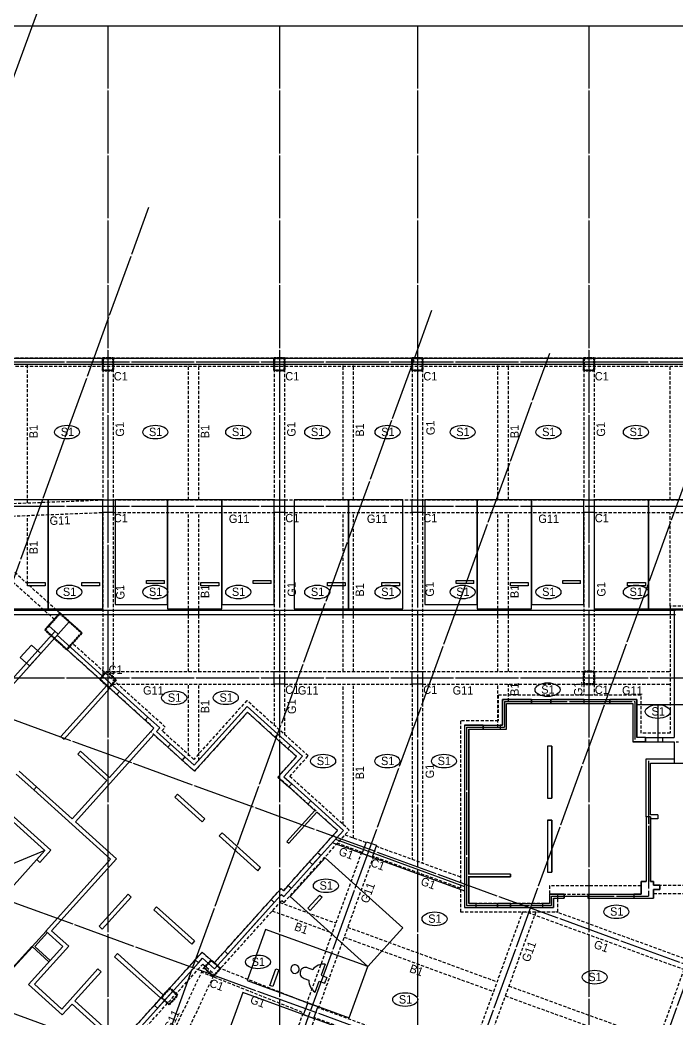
# Model space of a CAD drawing. Extents: x -1102843 to -854660, y -1929973 to -1754472.
# Drawn here: x -959504 to -928088, y -1844289 to -1796509 of the extents above; entities that cross this region are included whole.
import ezdxf
from ezdxf.enums import TextEntityAlignment as Align

# ---------------------------------------------------------------- set-up
doc = ezdxf.new("R2010")
doc.units = 0
doc.header["$LTSCALE"] = 100
doc.header["$MEASUREMENT"] = 0
for name, pattern in [('CEN', [62, 60, -1, 0, -1]), ('HID', [2.3, 1.5, -0.8]), ('HIDDEN', [0.375, 0.25, -0.125])]:
    doc.linetypes.add(name, pattern=pattern)
doc.layers.get('0').update_dxf_attribs({"linetype": 'CONTINUOUS'})
for name, color, linetype in [('!!0-BEAM', 6, 'HID'), ('!!0-BEAM-N', 1, 'HIDDEN'), ('!!0-Cen', 174, 'CEN'), ('!!0-COLUMN', 41, 'CONTINUOUS'), ('!!0-COLUMN-N', 2, 'CONTINUOUS'), ('!!0-END', 253, 'CONTINUOUS'), ('!!0-GIRDER', 3, 'HID'), ('!!0-GIRDER-N', 3, 'CONTINUOUS'), ('!!0-OPEN', 1, 'CONTINUOUS'), ('!!0-WALL', 2, 'CONTINUOUS'), ('000_주차라인', 251, 'CONTINUOUS'), ('Dim', 7, 'CONTINUOUS')]:
    doc.layers.add(name, color=color, linetype=linetype)
for name, color, linetype, plot in [('!!0-비내력(경량_출력금지)', 91, 'CONTINUOUS', False), ('!!0-비내력벽(조적_출력금지)', 92, 'CONTINUOUS', False), ('DEFPOINT', 135, 'CONTINUOUS', False)]:
    doc.layers.add(name, color=color, linetype=linetype, plot=plot)
doc.layers.add('!!0-하부골조', color=5, linetype='HIDDEN', lineweight=50)
doc.styles.add('굴림', font='Gulim.ttf')

msp = doc.modelspace()

# ---------------------------------------------------------------- linework, layer by layer
at = {"layer": '!!0-BEAM'}
for p, q in [((-959150, -1819582, 0), (-959150, -1812961, 0)), ((-951450, -1819440, 0), (-951450, -1812961, 0)), ((-950950, -1819440, 0), (-950950, -1812961, 0)), ((-944050, -1819440, 0), (-944050, -1812961, 0)), ((-943550, -1819440, 0), (-943550, -1812961, 0)), ((-936650, -1819440, 0), (-936650, -1812961, 0)), ((-936150, -1819440, 0), (-936150, -1812961, 0)), ((-928416, -1819440, 0), (-928416, -1813061, 0)), ((-959150, -1823453, 0), (-959150, -1820182, 0)), ((-951450, -1827640, 0), (-951450, -1820040, 0)), ((-950950, -1827640, 0), (-950950, -1820040, 0)), ((-944050, -1827640, 0), (-944050, -1820040, 0)), ((-943550, -1827640, 0), (-943550, -1820040, 0)), ((-936650, -1827640, 0), (-936650, -1820040, 0)), ((-936150, -1827640, 0), (-936150, -1820040, 0)), ((-928416, -1824511, 0), (-928416, -1820040, 0)), ((-951450, -1831668, 0), (-951450, -1828240, 0)), ((-950950, -1831904, 0), (-950950, -1828240, 0)), ((-944050, -1834950, 0), (-944050, -1828240, 0)), ((-943550, -1835600, 0), (-943550, -1828240, 0)), ((-936650, -1830304, 0), (-936650, -1828240, 0)), ((-936150, -1829061, 0), (-936150, -1828240, 0)), ((-947080, -1838679, 0), (-944400, -1839654, 0)), ((-947441, -1839079, 0), (-944571, -1840124, 0)), ((-943836, -1839860, 0), (-936694, -1842459, 0)), ((-944007, -1840329, 0), (-936865, -1842929, 0)), ((-936130, -1842664, 0), (-928989, -1845263, 0)), ((-936301, -1843134, 0), (-929160, -1845733, 0))]:
    msp.add_line(p, q, dxfattribs=at)
at = {"layer": '!!0-Cen', "ltscale": 0.5}
for p, q in [((-955300, -1796784, 0), (-955300, -1845684, 0)), ((-947100, -1796784, 0), (-947100, -1845684, 0)), ((-940500, -1796784, 0), (-940500, -1845684, 0)), ((-932300, -1796784, 0), (-932300, -1845684, 0)), ((-904640, -1850029, 0), (-1037616, -1801630, 0)), ((-973245, -1860139, 0), (-953340, -1805449, 0)), ((-907445, -1857735, 0), (-1040421, -1809335, 0)), ((-959714, -1865065, 0), (-939808, -1810374, 0)), ((-954076, -1867117, 0), (-934170, -1812427, 0)), ((-978975, -1812840, 0), (-898539, -1812840, 0)), ((-946370, -1869921, 0), (-926465, -1815231, 0)), ((-938665, -1872726, 0), (-918759, -1818036, 0)), ((-978975, -1819740, 0), (-898539, -1819740, 0)), ((-978975, -1827940, 0), (-898539, -1827940, 0)), ((-936336, -1829071, 0), (-930106, -1829071, 0)), ((-936336, -1829071, 0), (-936336, -1830301, 0)), ((-930106, -1829071, 0), (-930106, -1830891, 0)), ((-927256, -1829234), (-929956, -1829234)), ((-929006, -1829234, 0), (-929006, -1830994, 0)), ((-929006, -1829234, 0), (-929006, -1830994, 0)), ((-938146, -1830301, 0), (-938146, -1838821, 0)), ((-938146, -1830301, 0), (-936336, -1830301, 0)), ((-930016, -1830994, 0), (-929006, -1830994, 0)), ((-930016, -1830994, 0), (-929006, -1830994, 0)), ((-929456, -1831911, 0), (-929456, -1838371, 0)), ((-934086, -1838821, 0), (-934086, -1838371, 0)), ((-934086, -1838371, 0), (-929456, -1838371, 0)), ((-938146, -1838821, 0), (-934086, -1838821, 0))]:
    msp.add_line(p, q, dxfattribs=at)
at = {"layer": '!!0-COLUMN'}
for p, q in [((-955550, -1820040, 0), (-955550, -1819440, 0)), ((-955550, -1819440, 0), (-955050, -1819440, 0)), ((-955050, -1819440, 0), (-955050, -1820040, 0)), ((-947350, -1820040, 0), (-947350, -1819440, 0)), ((-947350, -1819440, 0), (-946850, -1819440, 0)), ((-946850, -1819440, 0), (-946850, -1820040, 0)), ((-940750, -1820040, 0), (-940750, -1819440, 0)), ((-940750, -1819440, 0), (-940250, -1819440, 0)), ((-940250, -1819440, 0), (-940250, -1820040, 0)), ((-932550, -1820040, 0), (-932550, -1819440, 0)), ((-932550, -1819440, 0), (-932050, -1819440, 0)), ((-932050, -1819440, 0), (-932050, -1820040, 0)), ((-955050, -1820040, 0), (-955550, -1820040, 0)), ((-946850, -1820040, 0), (-947350, -1820040, 0)), ((-940250, -1820040, 0), (-940750, -1820040, 0)), ((-932050, -1820040, 0), (-932550, -1820040, 0)), ((-957591, -1824856, 0), (-958126, -1825451, 0)), ((-958126, -1825451, 0), (-957591, -1824856, 0)), ((-957145, -1825258, 0), (-957591, -1824856, 0)), ((-957591, -1824856, 0), (-957145, -1825258, 0)), ((-958126, -1825451, 0), (-957681, -1825852, 0)), ((-957681, -1825852, 0), (-958126, -1825451, 0)), ((-957681, -1825852, 0), (-957145, -1825258, 0)), ((-957145, -1825258, 0), (-957681, -1825852, 0)), ((-959491, -1826967, 0), (-958956, -1826372, 0)), ((-958956, -1826372, 0), (-958510, -1826774, 0)), ((-959046, -1827368, 0), (-959491, -1826967, 0)), ((-958510, -1826774, 0), (-959046, -1827368, 0)), ((-947350, -1828240, 0), (-947350, -1827640, 0)), ((-947350, -1827640, 0), (-946850, -1827640, 0)), ((-946850, -1827640, 0), (-946850, -1828240, 0)), ((-940750, -1828240, 0), (-940750, -1827640, 0)), ((-940750, -1827640, 0), (-940250, -1827640, 0)), ((-940250, -1827640, 0), (-940250, -1828240, 0)), ((-946850, -1828240, 0), (-947350, -1828240, 0)), ((-940250, -1828240, 0), (-940750, -1828240, 0)), ((-943139, -1836336, 0), (-942933, -1835772, 0)), ((-942933, -1835772, 0), (-942463, -1835943, 0)), ((-942463, -1835943, 0), (-942669, -1836507, 0)), ((-942669, -1836507, 0), (-943139, -1836336, 0)), ((-929806, -1837671, 0), (-929556, -1837671, 0)), ((-929806, -1838271, 0), (-929806, -1837671, 0)), ((-929556, -1837671, 0), (-929806, -1837671, 0)), ((-929806, -1837671, 0), (-929806, -1838271, 0)), ((-929356, -1837671, 0), (-929206, -1837671, 0)), ((-929206, -1837671, 0), (-929356, -1837671, 0)), ((-929206, -1837671, 0), (-929206, -1837851, 0)), ((-929206, -1837851, 0), (-929206, -1837671, 0)), ((-929206, -1838051, 0), (-929206, -1838471, 0)), ((-929206, -1838471, 0), (-929206, -1838051, 0)), ((-945943, -1844041, 0), (-945738, -1843478, 0)), ((-945738, -1843478, 0), (-945268, -1843649, 0)), ((-945268, -1843649, 0), (-945473, -1844212, 0)), ((-945473, -1844212, 0), (-945943, -1844041, 0))]:
    msp.add_line(p, q, dxfattribs=at)
at = {"layer": '!!0-END'}
for p, q in [((-960172, -1834522, 0), (-958314, -1836195, 0)), ((-958314, -1836195, 0), (-961793, -1840059, 0))]:
    msp.add_line(p, q, dxfattribs=at)
at = {"layer": '!!0-GIRDER'}
for p, q in [((-925756, -1812661, 0), (-973308, -1812661, 0)), ((-925756, -1813061, 0), (-973308, -1813061, 0)), ((-955550, -1812961, 0), (-955550, -1819440, 0)), ((-955050, -1812961, 0), (-955050, -1819440, 0)), ((-947350, -1812961, 0), (-947350, -1819440, 0)), ((-946850, -1812961, 0), (-946850, -1819440, 0)), ((-940750, -1812961, 0), (-940750, -1819440, 0)), ((-940250, -1812961, 0), (-940250, -1819440, 0)), ((-932550, -1812961, 0), (-932550, -1819440, 0)), ((-932050, -1812961, 0), (-932050, -1819440, 0)), ((-963269, -1819744, 0), (-955550, -1819440, 0)), ((-955050, -1819440, 0), (-947350, -1819440, 0)), ((-946850, -1819440, 0), (-940750, -1819440, 0)), ((-940250, -1819440, 0), (-932550, -1819440, 0)), ((-932050, -1819440, 0), (-925749, -1819440, 0)), ((-957591, -1824856, 0), (-962823, -1820145, 0)), ((-962630, -1820319, 0), (-955526, -1820039, 0)), ((-955550, -1820040, 0), (-955550, -1827849, 0)), ((-955050, -1820040, 0), (-955050, -1827911, 0)), ((-955050, -1820040, 0), (-947350, -1820040, 0)), ((-947350, -1820040, 0), (-947350, -1827640, 0)), ((-946850, -1820040, 0), (-946850, -1827640, 0)), ((-946850, -1820040, 0), (-940750, -1820040, 0)), ((-940750, -1820040, 0), (-940750, -1827640, 0)), ((-940250, -1820040, 0), (-940250, -1827640, 0)), ((-940250, -1820040, 0), (-932550, -1820040, 0)), ((-932550, -1820040, 0), (-932550, -1827640, 0)), ((-932050, -1820040, 0), (-932050, -1827640, 0)), ((-932050, -1820040, 0), (-925749, -1820040, 0)), ((-957859, -1825153, 0), (-963091, -1820443, 0)), ((-924916, -1824511, 0), (-928416, -1824511, 0)), ((-928416, -1824511, 0), (-928416, -1830591, 0)), ((-953098, -1830342, 0), (-957266, -1826588, 0)), ((-952558, -1830290, 0), (-956999, -1826291, 0)), ((-955352, -1827640, 0), (-947350, -1827640, 0)), ((-946850, -1827640, 0), (-940750, -1827640, 0)), ((-940250, -1827640, 0), (-932550, -1827640, 0)), ((-932050, -1827640, 0), (-928416, -1827640, 0)), ((-955094, -1828240, 0), (-947350, -1828240, 0)), ((-947350, -1828240, 0), (-947350, -1830304, 0)), ((-946850, -1828240, 0), (-946850, -1830659, 0)), ((-946850, -1828240, 0), (-940750, -1828240, 0)), ((-940750, -1828240, 0), (-940750, -1836620, 0)), ((-940250, -1828240, 0), (-940250, -1836802, 0)), ((-940250, -1828240, 0), (-932550, -1828240, 0)), ((-932550, -1828240, 0), (-932550, -1828771, 0)), ((-932050, -1828240, 0), (-932050, -1828771, 0)), ((-932050, -1828240, 0), (-928416, -1828240, 0)), ((-948660, -1829022, 0), (-951196, -1831839, 0)), ((-945721, -1831669, 0), (-948660, -1829022, 0)), ((-929806, -1828771, 0), (-936636, -1828771, 0)), ((-936636, -1828771, 0), (-936636, -1830001, 0)), ((-929806, -1830591, 0), (-929806, -1828771, 0)), ((-936236, -1830401, 0), (-936236, -1829171, 0)), ((-936236, -1829171, 0), (-930206, -1829171, 0)), ((-930206, -1829171, 0), (-930206, -1830991, 0)), ((-948630, -1829587, 0), (-951166, -1832404, 0)), ((-946286, -1831698, 0), (-948630, -1829587, 0)), ((-953258, -1830520, 0), (-953098, -1830342, 0)), ((-952718, -1830468, 0), (-952558, -1830290, 0)), ((-936636, -1830001, 0), (-938446, -1830001, 0)), ((-938446, -1830001, 0), (-938446, -1839121, 0)), ((-938046, -1838721, 0), (-938046, -1830401, 0)), ((-938046, -1830401, 0), (-936236, -1830401, 0)), ((-951166, -1832404, 0), (-953258, -1830520, 0)), ((-951196, -1831839, 0), (-952718, -1830468, 0)), ((-928416, -1830591, 0), (-929806, -1830591, 0)), ((-930206, -1830991, 0), (-928016, -1830991, 0)), ((-947169, -1832679, 0), (-946286, -1831698, 0)), ((-946604, -1832650, 0), (-945721, -1831669, 0)), ((-944323, -1835242, 0), (-947169, -1832679, 0)), ((-943758, -1835213, 0), (-946604, -1832650, 0)), ((-946905, -1838111, 0), (-944323, -1835242, 0)), ((-946876, -1838676, 0), (-943758, -1835213, 0)), ((-942950, -1835818, 0), (-943969, -1835447, 0)), ((-943121, -1836288, 0), (-944330, -1835848, 0)), ((-938446, -1837459, 0), (-942481, -1835990, 0)), ((-943168, -1836271, 0), (-945802, -1843508, 0)), ((-942604, -1836476, 0), (-945238, -1843713, 0)), ((-938446, -1837991, 0), (-942652, -1836460, 0)), ((-950215, -1841563, 0), (-947017, -1838010, 0)), ((-947017, -1838010, 0), (-946905, -1838111, 0)), ((-929806, -1837871, 0), (-934186, -1837871, 0)), ((-934186, -1837871, 0), (-934186, -1838721, 0)), ((-929206, -1837851, 0), (-923348, -1837851, 0)), ((-950186, -1842127, 0), (-946987, -1838575, 0)), ((-946987, -1838575, 0), (-946876, -1838676, 0)), ((-933786, -1839121, 0), (-933786, -1838271, 0)), ((-933786, -1838271, 0), (-929806, -1838271, 0)), ((-929206, -1838251, 0), (-923418, -1838251, 0)), ((-934186, -1838721, 0), (-938046, -1838721, 0)), ((-938446, -1839121, 0), (-933786, -1839121, 0)), ((-935479, -1839121, 0), (-938097, -1846312, 0)), ((-934841, -1839121, 0), (-937533, -1846517, 0)), ((-927710, -1841898, 0), (-935341, -1839121, 0)), ((-927539, -1841428, 0), (-933879, -1839121, 0)), ((-954901, -1845616, 0), (-950788, -1841047, 0)), ((-950788, -1841047, 0), (-950215, -1841563, 0)), ((-954552, -1845825, 0), (-950756, -1841614, 0)), ((-954174, -1849129, 0), (-950719, -1841782, 0)), ((-950756, -1841614, 0), (-950186, -1842127, 0)), ((-945820, -1843460, 0), (-949918, -1841830, 0)), ((-927757, -1841880, 0), (-930391, -1849117, 0)), ((-953631, -1849384, 0), (-950253, -1842202, 0)), ((-946005, -1843925, 0), (-950869, -1841990, 0)), ((-938050, -1846329, 0), (-945285, -1843696, 0)), ((-945973, -1843977, 0), (-948607, -1851213, 0)), ((-945409, -1844183, 0), (-948043, -1851418, 0)), ((-938221, -1846799, 0), (-945456, -1844166, 0))]:
    msp.add_line(p, q, dxfattribs=at)
at = {"layer": '!!0-OPEN'}
msp.add_line((-958314, -1836195, 0), (-963651, -1838386, 0), dxfattribs=at)
at = {"layer": '!!0-WALL'}
for p, q in [((-973308, -1812661, 0), (-925756, -1812661, 0)), ((-955550, -1812661, 0), (-955050, -1812661, 0)), ((-955550, -1813261, 0), (-955550, -1812661, 0)), ((-955050, -1812661, 0), (-955050, -1813261, 0)), ((-947350, -1812661, 0), (-946850, -1812661, 0)), ((-947350, -1813261, 0), (-947350, -1812661, 0)), ((-946850, -1812661, 0), (-946850, -1813261, 0)), ((-940750, -1812661, 0), (-940250, -1812661, 0)), ((-940750, -1813261, 0), (-940750, -1812661, 0)), ((-940250, -1812661, 0), (-940250, -1813261, 0)), ((-932550, -1812661, 0), (-932050, -1812661, 0)), ((-932550, -1813261, 0), (-932550, -1812661, 0)), ((-932050, -1812661, 0), (-932050, -1813261, 0)), ((-973174, -1812961, 0), (-915806, -1812961, 0)), ((-955050, -1813261, 0), (-955550, -1813261, 0)), ((-946850, -1813261, 0), (-947350, -1813261, 0)), ((-940250, -1813261, 0), (-940750, -1813261, 0)), ((-932050, -1813261, 0), (-932550, -1813261, 0)), ((-924716, -1824711, 0), (-928216, -1824711, 0)), ((-928216, -1824711, 0), (-928216, -1830791, 0)), ((-958307, -1825651, 0), (-957591, -1824856, 0)), ((-957591, -1824856, 0), (-956551, -1825793, 0)), ((-957267, -1826588, 0), (-958307, -1825651, 0)), ((-956551, -1825793, 0), (-957267, -1826588, 0)), ((-955691, -1828007, 0), (-955357, -1827635, 0)), ((-955691, -1828007, 0), (-955557, -1827858, 0)), ((-955691, -1828007, 0), (-955357, -1828308, 0)), ((-955245, -1828408, 0), (-955691, -1828007, 0)), ((-955557, -1827858, 0), (-954740, -1828594, 0)), ((-955357, -1827635, 0), (-954911, -1828037, 0)), ((-954911, -1828037, 0), (-955245, -1828408, 0)), ((-932550, -1827640, 0), (-932050, -1827640, 0)), ((-932550, -1828240, 0), (-932550, -1827640, 0)), ((-932050, -1827640, 0), (-932050, -1828240, 0)), ((-957545, -1830738, 0), (-955357, -1828308, 0)), ((-957396, -1830872, 0), (-955208, -1828442, 0)), ((-955208, -1828442, 0), (-954874, -1828743, 0)), ((-932050, -1828240, 0), (-932550, -1828240, 0)), ((-954874, -1828743, 0), (-954740, -1828594, 0)), ((-936436, -1828971, 0), (-935046, -1828971, 0)), ((-936436, -1830201, 0), (-936436, -1828971, 0)), ((-935046, -1828971, 0), (-936436, -1828971, 0)), ((-936436, -1828971, 0), (-936436, -1830201, 0)), ((-935046, -1828971, 0), (-935046, -1829171, 0)), ((-935046, -1829171, 0), (-935046, -1828971, 0)), ((-935046, -1828971, 0), (-935046, -1828971, 0)), ((-934126, -1828971, 0), (-932526, -1828971, 0)), ((-934126, -1829171, 0), (-934126, -1828971, 0)), ((-932526, -1828971, 0), (-934126, -1828971, 0)), ((-934126, -1828971, 0), (-934126, -1829171, 0)), ((-932526, -1829171, 0), (-932526, -1828971, 0)), ((-932526, -1829171, 0), (-932526, -1828971, 0)), ((-932526, -1828971, 0), (-932526, -1828971, 0)), ((-931306, -1828971, 0), (-930006, -1828971, 0)), ((-931306, -1829171, 0), (-931306, -1828971, 0)), ((-930006, -1828971, 0), (-931306, -1828971, 0)), ((-931306, -1828971, 0), (-931306, -1829171, 0)), ((-930006, -1828971, 0), (-930006, -1830791, 0)), ((-930006, -1830791, 0), (-930006, -1828971, 0)), ((-930006, -1828971, 0), (-930006, -1828971, 0)), ((-951181, -1832121, 0), (-948645, -1829305, 0)), ((-948645, -1829305, 0), (-947177, -1830626, 0)), ((-936236, -1829171, 0), (-935046, -1829171, 0)), ((-936236, -1830401, 0), (-936236, -1829171, 0)), ((-936236, -1830401, 0), (-936236, -1829171, 0)), ((-936236, -1829171, 0), (-935046, -1829171, 0)), ((-934126, -1829171, 0), (-932526, -1829171, 0)), ((-934126, -1829171, 0), (-932526, -1829171, 0)), ((-931306, -1829171, 0), (-930206, -1829171, 0)), ((-931306, -1829171, 0), (-930206, -1829171, 0)), ((-930206, -1829171, 0), (-930206, -1830991, 0)), ((-930206, -1829171, 0), (-930206, -1830991, 0)), ((-953521, -1829960, 0), (-953387, -1829812, 0)), ((-953521, -1829960, 0), (-953098, -1830342, 0)), ((-953387, -1829812, 0), (-952815, -1830327, 0)), ((-951166, -1832404, 0), (-948630, -1829587, 0)), ((-948630, -1829587, 0), (-947311, -1830775, 0)), ((-955219, -1832698, 0), (-953098, -1830342, 0)), ((-952815, -1830327, 0), (-952976, -1830505, 0)), ((-938246, -1830201, 0), (-938246, -1838921, 0)), ((-938246, -1830201, 0), (-937356, -1830201, 0)), ((-937356, -1830201, 0), (-938246, -1830201, 0)), ((-938246, -1830201, 0), (-938246, -1838921, 0)), ((-938046, -1830401, 0), (-938046, -1837321, 0)), ((-938046, -1830401, 0), (-937356, -1830401, 0)), ((-938046, -1830401, 0), (-937356, -1830401, 0)), ((-938046, -1837321, 0), (-938046, -1830401, 0)), ((-938046, -1830401, 0), (-938046, -1830401, 0)), ((-937356, -1830201, 0), (-937356, -1830401, 0)), ((-937356, -1830401, 0), (-937356, -1830201, 0)), ((-936536, -1830201, 0), (-936536, -1830401, 0)), ((-936536, -1830201, 0), (-936436, -1830201, 0)), ((-936436, -1830201, 0), (-936536, -1830201, 0)), ((-936536, -1830201, 0), (-936536, -1830401, 0)), ((-936536, -1830401, 0), (-936236, -1830401, 0)), ((-936536, -1830401, 0), (-936236, -1830401, 0)), ((-957545, -1830738, 0), (-957396, -1830872, 0)), ((-953110, -1830654, 0), (-956857, -1834816, 0)), ((-952441, -1831256, 0), (-953110, -1830654, 0)), ((-952307, -1831108, 0), (-952976, -1830505, 0)), ((-947177, -1830626, 0), (-947311, -1830775, 0)), ((-929596, -1830791, 0), (-930006, -1830791, 0)), ((-929596, -1830791, 0), (-930006, -1830791, 0)), ((-929596, -1830791, 0), (-929596, -1830991, 0)), ((-929596, -1830991, 0), (-929596, -1830791, 0)), ((-928776, -1830791, 0), (-928216, -1830791, 0)), ((-928776, -1830791, 0), (-928776, -1830991, 0)), ((-952441, -1831256, 0), (-952307, -1831108, 0)), ((-946568, -1831175, 0), (-946702, -1831324, 0)), ((-946702, -1831324, 0), (-946286, -1831698, 0)), ((-946568, -1831175, 0), (-946003, -1831684, 0)), ((-934076, -1831211, 0), (-934276, -1831211, 0)), ((-934276, -1831211, 0), (-934276, -1833686, 0)), ((-934076, -1831211, 0), (-934276, -1831211, 0)), ((-934276, -1831211, 0), (-934276, -1833686, 0)), ((-934076, -1831211, 0), (-934076, -1833686, 0)), ((-934076, -1833686, 0), (-934076, -1831211, 0)), ((-934076, -1831211, 0), (-934076, -1831211, 0)), ((-929596, -1830991, 0), (-930206, -1830991, 0)), ((-930206, -1830991, 0), (-929596, -1830991, 0)), ((-928776, -1830991, 0), (-928216, -1830991, 0)), ((-928216, -1830991, 0), (-928216, -1832011, 0)), ((-956746, -1831592, 0), (-956612, -1831443, 0)), ((-956746, -1831592, 0), (-955353, -1832846, 0)), ((-956612, -1831443, 0), (-955219, -1832698, 0)), ((-951623, -1831723, 0), (-951757, -1831872, 0)), ((-951166, -1832404, 0), (-951757, -1831872, 0)), ((-951181, -1832121, 0), (-951623, -1831723, 0)), ((-947169, -1832679, 0), (-946286, -1831698, 0)), ((-946886, -1832665, 0), (-946003, -1831684, 0)), ((-928216, -1832011, 0), (-927016, -1832011, 0)), ((-957005, -1834682, 0), (-955353, -1832846, 0)), ((-947169, -1832679, 0), (-946641, -1833154, 0)), ((-946886, -1832665, 0), (-946507, -1833006, 0)), ((-958031, -1836180, 0), (-961494, -1833062, 0)), ((-958848, -1833291, 0), (-958715, -1833143, 0)), ((-955177, -1836597, 0), (-958848, -1833291, 0)), ((-957005, -1834682, 0), (-958715, -1833143, 0)), ((-946641, -1833154, 0), (-946507, -1833006, 0)), ((-951973, -1833494, 0), (-952107, -1833643, 0)), ((-952107, -1833643, 0), (-950791, -1834827, 0)), ((-951973, -1833494, 0), (-950658, -1834678, 0)), ((-934276, -1833686, 0), (-934076, -1833686, 0)), ((-934276, -1833686, 0), (-934076, -1833686, 0)), ((-946738, -1835758, 0), (-945400, -1834272, 0)), ((-945735, -1833971, 0), (-945601, -1833822, 0)), ((-945735, -1833971, 0), (-945400, -1834272, 0)), ((-945601, -1833822, 0), (-944040, -1835227, 0)), ((-958314, -1836195, 0), (-960172, -1834522, 0)), ((-950658, -1834678, 0), (-950791, -1834827, 0)), ((-946649, -1835838, 0), (-945311, -1834352, 0)), ((-945311, -1834352, 0), (-944323, -1835242, 0)), ((-934276, -1834736, 0), (-934276, -1837221, 0)), ((-934276, -1834736, 0), (-934076, -1834736, 0)), ((-934076, -1834736, 0), (-934276, -1834736, 0)), ((-934276, -1834736, 0), (-934276, -1837221, 0)), ((-934076, -1834736, 0), (-934076, -1837221, 0)), ((-934076, -1837221, 0), (-934076, -1834736, 0)), ((-934076, -1834736, 0), (-934076, -1834736, 0)), ((-929556, -1834581, 0), (-929556, -1837671, 0)), ((-929356, -1834581, 0), (-929556, -1834581, 0)), ((-929356, -1834581, 0), (-929556, -1834581, 0)), ((-929556, -1834581, 0), (-929556, -1837671, 0)), ((-929356, -1834581, 0), (-929356, -1837671, 0)), ((-929356, -1837671, 0), (-929356, -1834581, 0)), ((-954895, -1836582, 0), (-956857, -1834816, 0)), ((-944323, -1835242, 0), (-944523, -1835465, 0)), ((-944375, -1835599, 0), (-944040, -1835227, 0)), ((-949844, -1835344, 0), (-949978, -1835492, 0)), ((-949978, -1835492, 0), (-948131, -1837155, 0)), ((-949844, -1835344, 0), (-947997, -1837007, 0)), ((-944375, -1835599, 0), (-944523, -1835465, 0)), ((-958702, -1836626, 0), (-958314, -1836195, 0)), ((-958553, -1836760, 0), (-958031, -1836180, 0)), ((-946738, -1835758, 0), (-946649, -1835838, 0)), ((-958553, -1836760, 0), (-958702, -1836626, 0)), ((-955177, -1836597, 0), (-958275, -1840038, 0)), ((-954895, -1836582, 0), (-957993, -1840023, 0)), ((-945273, -1836297, 0), (-945661, -1836728, 0)), ((-945124, -1836431, 0), (-945512, -1836862, 0)), ((-945124, -1836431, 0), (-945273, -1836297, 0)), ((-948131, -1837155, 0), (-947997, -1837007, 0)), ((-945661, -1836728, 0), (-945512, -1836862, 0)), ((-936046, -1837321, 0), (-938046, -1837321, 0)), ((-936046, -1837321, 0), (-938046, -1837321, 0)), ((-936046, -1837441, 0), (-938046, -1837441, 0)), ((-938046, -1837441, 0), (-938046, -1838721, 0)), ((-938046, -1838721, 0), (-938046, -1837441, 0)), ((-938046, -1837441, 0), (-936046, -1837441, 0)), ((-936046, -1837321, 0), (-936046, -1837441, 0)), ((-936046, -1837441, 0), (-936046, -1837321, 0)), ((-934276, -1837221, 0), (-934076, -1837221, 0)), ((-934276, -1837221, 0), (-934076, -1837221, 0)), ((-947017, -1838010, 0), (-947492, -1838538, 0)), ((-947017, -1838010, 0), (-946905, -1838111, 0)), ((-946678, -1837858, 0), (-946905, -1838111, 0)), ((-946529, -1837992, 0), (-946891, -1838393, 0)), ((-946678, -1837858, 0), (-946529, -1837992, 0)), ((-929206, -1837851, 0), (-928906, -1837851, 0)), ((-928906, -1837851, 0), (-929206, -1837851, 0)), ((-928906, -1838051, 0), (-929206, -1838051, 0)), ((-929206, -1838051, 0), (-928906, -1838051, 0)), ((-928906, -1837851, 0), (-928906, -1838051, 0)), ((-928906, -1838051, 0), (-928906, -1837851, 0)), ((-928906, -1837851, 0), (-928906, -1837851, 0)), ((-954338, -1838281, 0), (-955717, -1839812, 0)), ((-954190, -1838415, 0), (-955568, -1839945, 0)), ((-954338, -1838281, 0), (-954190, -1838415, 0)), ((-947492, -1838538, 0), (-947343, -1838672, 0)), ((-947002, -1838293, 0), (-947343, -1838672, 0)), ((-947002, -1838293, 0), (-946891, -1838393, 0)), ((-934186, -1838271, 0), (-933476, -1838271, 0)), ((-934186, -1838271, 0), (-934186, -1838721, 0)), ((-933476, -1838271, 0), (-934186, -1838271, 0)), ((-934186, -1838271, 0), (-934186, -1838721, 0)), ((-933986, -1838471, 0), (-933476, -1838471, 0)), ((-933986, -1838471, 0), (-933986, -1838921, 0)), ((-933986, -1838471, 0), (-933476, -1838471, 0)), ((-933986, -1838921, 0), (-933986, -1838471, 0)), ((-933986, -1838471, 0), (-933986, -1838471, 0)), ((-933476, -1838271, 0), (-933476, -1838471, 0)), ((-933476, -1838471, 0), (-933476, -1838271, 0)), ((-930156, -1838271, 0), (-929806, -1838271, 0)), ((-930156, -1838271, 0), (-930156, -1838471, 0)), ((-929806, -1838271, 0), (-930156, -1838271, 0)), ((-930156, -1838271, 0), (-930156, -1838471, 0)), ((-930156, -1838471, 0), (-929206, -1838471, 0)), ((-930156, -1838471, 0), (-929206, -1838471, 0)), ((-953103, -1839030, 0), (-952969, -1838882, 0)), ((-953103, -1839030, 0), (-951289, -1840663, 0)), ((-952969, -1838882, 0), (-951155, -1840514, 0)), ((-938246, -1838921, 0), (-937696, -1838921, 0)), ((-938246, -1838921, 0), (-937696, -1838921, 0)), ((-938046, -1838721, 0), (-937696, -1838721, 0)), ((-937696, -1838721, 0), (-938046, -1838721, 0)), ((-937696, -1838921, 0), (-937696, -1838721, 0)), ((-937696, -1838921, 0), (-937696, -1838721, 0)), ((-936676, -1838721, 0), (-936046, -1838721, 0)), ((-936676, -1838921, 0), (-936676, -1838721, 0)), ((-936046, -1838721, 0), (-936676, -1838721, 0)), ((-936676, -1838721, 0), (-936676, -1838921, 0)), ((-936676, -1838921, 0), (-936046, -1838921, 0)), ((-936676, -1838921, 0), (-936046, -1838921, 0)), ((-936046, -1838721, 0), (-936046, -1838921, 0)), ((-936046, -1838921, 0), (-936046, -1838721, 0)), ((-936046, -1838721, 0), (-936046, -1838721, 0)), ((-934526, -1838721, 0), (-934186, -1838721, 0)), ((-934526, -1838721, 0), (-934526, -1838921, 0)), ((-934186, -1838721, 0), (-934526, -1838721, 0)), ((-934526, -1838721, 0), (-934526, -1838921, 0)), ((-934526, -1838921, 0), (-933986, -1838921, 0)), ((-934526, -1838921, 0), (-933986, -1838921, 0)), ((-957993, -1840023, 0), (-957175, -1840759, 0)), ((-955717, -1839812, 0), (-955568, -1839945, 0)), ((-958275, -1840038, 0), (-957458, -1840774, 0)), ((-959097, -1842594, 0), (-957458, -1840774, 0)), ((-958815, -1842580, 0), (-957175, -1840759, 0)), ((-951155, -1840514, 0), (-951289, -1840663, 0)), ((-954982, -1841267, 0), (-954848, -1841119, 0)), ((-954982, -1841267, 0), (-952775, -1843254, 0)), ((-954848, -1841119, 0), (-952641, -1843106, 0)), ((-950788, -1841047, 0), (-951122, -1841419, 0)), ((-951122, -1841419, 0), (-950974, -1841553, 0)), ((-950974, -1841553, 0), (-950773, -1841330, 0)), ((-950788, -1841047, 0), (-950215, -1841563, 0)), ((-950773, -1841330, 0), (-950201, -1841845, 0)), ((-950364, -1841429, 0), (-950699, -1841800, 0)), ((-949918, -1841830, 0), (-950364, -1841429, 0)), ((-949714, -1841005, 0), (-950215, -1841563, 0)), ((-949565, -1841139, 0), (-950201, -1841845, 0)), ((-949714, -1841005, 0), (-949565, -1841139, 0)), ((-955776, -1841850, 0), (-957499, -1843764, 0)), ((-955776, -1841850, 0), (-955628, -1841984, 0)), ((-950699, -1841800, 0), (-950253, -1842202, 0)), ((-950253, -1842202, 0), (-949918, -1841830, 0)), ((-955628, -1841984, 0), (-956882, -1843378, 0)), ((-959097, -1842594, 0), (-957485, -1844046, 0)), ((-958815, -1842580, 0), (-957499, -1843764, 0)), ((-952340, -1842771, 0), (-952741, -1843217, 0)), ((-952340, -1842771, 0), (-952641, -1843106, 0)), ((-952340, -1842771, 0), (-952191, -1842905, 0)), ((-951968, -1843106, 0), (-952340, -1842771, 0)), ((-953076, -1843589, 0), (-952775, -1843254, 0)), ((-952927, -1843723, 0), (-952492, -1843240, 0)), ((-952741, -1843217, 0), (-952370, -1843552, 0)), ((-952191, -1842905, 0), (-952492, -1843240, 0)), ((-952492, -1843240, 0), (-952492, -1843240, 0)), ((-952370, -1843552, 0), (-951968, -1843106, 0)), ((-960624, -1843679, 0), (-954948, -1845744, 0)), ((-957016, -1843526, 0), (-957485, -1844046, 0)), ((-957016, -1843526, 0), (-954809, -1845514, 0)), ((-956882, -1843378, 0), (-954675, -1845365, 0)), ((-953076, -1843589, 0), (-952927, -1843723, 0))]:
    msp.add_line(p, q, dxfattribs=at)
at = {"layer": '!!0-비내력(경량_출력금지)'}
for p, q in [((-959992, -1841945, 0), (-958934, -1840770, 0)), ((-959966, -1841961, 0), (-958912, -1840790, 0))]:
    msp.add_line(p, q, dxfattribs=at)
at = {"layer": '!!0-비내력벽(조적_출력금지)'}
for p, q in [((-962823, -1824710, 0), (-928160, -1824710, 0)), ((-963023, -1824910, 0), (-928160, -1824910, 0)), ((-957829, -1825718, 0), (-963416, -1831924, 0)), ((-957681, -1825852, 0), (-963268, -1832057, 0)), ((-953098, -1830342, 0), (-957861, -1826053, 0)), ((-953387, -1829812, 0), (-957727, -1825904, 0)), ((-935046, -1828971, 0), (-934126, -1828971, 0)), ((-932526, -1828971, 0), (-931306, -1828971, 0)), ((-935046, -1829171, 0), (-934126, -1829171, 0)), ((-932526, -1829171, 0), (-931306, -1829171, 0)), ((-937356, -1830201, 0), (-936536, -1830201, 0)), ((-937356, -1830401, 0), (-936536, -1830401, 0)), ((-946700, -1831326, 0), (-947311, -1830775, 0)), ((-946700, -1831326, 0), (-947311, -1830775, 0)), ((-947181, -1830630, 0), (-946568, -1831175, 0)), ((-947181, -1830630, 0), (-946568, -1831175, 0)), ((-929596, -1830791, 0), (-928776, -1830791, 0)), ((-951757, -1831872, 0), (-952441, -1831256, 0)), ((-951757, -1831872, 0), (-952441, -1831256, 0)), ((-952307, -1831108, 0), (-951623, -1831723, 0)), ((-952307, -1831108, 0), (-951623, -1831723, 0)), ((-929596, -1830991, 0), (-928776, -1830991, 0)), ((-929556, -1834581, 0), (-929556, -1831811, 0)), ((-929556, -1831811, 0), (-928216, -1831811, 0)), ((-929356, -1834481, 0), (-929356, -1832011, 0)), ((-929356, -1832011, 0), (-928216, -1832011, 0)), ((-959681, -1832542, 0), (-958848, -1833291, 0)), ((-958715, -1833143, 0), (-959547, -1832393, 0)), ((-946641, -1833154, 0), (-945735, -1833971, 0)), ((-946507, -1833006, 0), (-945601, -1833822, 0)), ((-929006, -1834481, 0), (-929356, -1834481, 0)), ((-929006, -1834681, 0), (-929356, -1834681, 0)), ((-929006, -1834481, 0), (-929006, -1834681, 0)), ((-944523, -1835465, 0), (-946678, -1837858, 0)), ((-944523, -1835465, 0), (-946678, -1837858, 0)), ((-944375, -1835599, 0), (-946529, -1837992, 0)), ((-944375, -1835599, 0), (-946529, -1837992, 0)), ((-944425, -1835655, 0), (-938246, -1837904, 0)), ((-944569, -1835815, 0), (-938246, -1838117, 0)), ((-949714, -1841005, 0), (-947492, -1838538, 0)), ((-932356, -1838271, 0), (-930156, -1838271, 0)), ((-932356, -1838271, 0), (-932356, -1838471, 0)), ((-932356, -1838471, 0), (-930156, -1838471, 0)), ((-949565, -1841139, 0), (-947343, -1838672, 0)), ((-937696, -1838721, 0), (-934526, -1838721, 0)), ((-937696, -1838721, 0), (-934526, -1838721, 0)), ((-937696, -1838721, 0), (-936676, -1838721, 0)), ((-937696, -1838921, 0), (-934526, -1838921, 0)), ((-937696, -1838921, 0), (-934526, -1838921, 0)), ((-937696, -1838921, 0), (-936676, -1838921, 0)), ((-936046, -1838721, 0), (-934526, -1838721, 0)), ((-936046, -1838921, 0), (-934526, -1838921, 0)), ((-949714, -1841005, 0), (-948241, -1839370, 0)), ((-949565, -1841139, 0), (-948093, -1839504, 0)), ((-958260, -1840051, 0), (-958920, -1840783, 0)), ((-958194, -1840111, 0), (-958792, -1840776, 0)), ((-958920, -1840783, 0), (-958117, -1841506, 0)), ((-958792, -1840776, 0), (-958057, -1841439, 0)), ((-954294, -1844941, 0), (-951122, -1841419, 0)), ((-954294, -1844941, 0), (-951122, -1841419, 0)), ((-954145, -1845075, 0), (-950974, -1841553, 0)), ((-954145, -1845075, 0), (-950974, -1841553, 0))]:
    msp.add_line(p, q, dxfattribs=at)
at = {"layer": '!!0-하부골조', "ltscale": 4}
for p, q in [((-955550, -1812661, 0), (-955050, -1812661, 0)), ((-955550, -1813261, 0), (-955550, -1812661, 0)), ((-955050, -1812661, 0), (-955050, -1813261, 0)), ((-947350, -1812661, 0), (-946850, -1812661, 0)), ((-947350, -1813261, 0), (-947350, -1812661, 0)), ((-946850, -1812661, 0), (-946850, -1813261, 0)), ((-940750, -1812661, 0), (-940250, -1812661, 0)), ((-940750, -1813261, 0), (-940750, -1812661, 0)), ((-940250, -1812661, 0), (-940250, -1813261, 0)), ((-932550, -1812661, 0), (-932050, -1812661, 0)), ((-932550, -1813261, 0), (-932550, -1812661, 0)), ((-932050, -1812661, 0), (-932050, -1813261, 0)), ((-955050, -1813261, 0), (-955550, -1813261, 0)), ((-946850, -1813261, 0), (-947350, -1813261, 0)), ((-940250, -1813261, 0), (-940750, -1813261, 0)), ((-932050, -1813261, 0), (-932550, -1813261, 0)), ((-958307, -1825651, 0), (-957591, -1824856, 0)), ((-957591, -1824856, 0), (-956551, -1825793, 0)), ((-957267, -1826588, 0), (-958307, -1825651, 0)), ((-956551, -1825793, 0), (-957267, -1826588, 0)), ((-955691, -1828007, 0), (-955357, -1827635, 0)), ((-955245, -1828408, 0), (-955691, -1828007, 0)), ((-955357, -1827635, 0), (-954911, -1828037, 0)), ((-954911, -1828037, 0), (-955245, -1828408, 0)), ((-932550, -1827640, 0), (-932050, -1827640, 0)), ((-932550, -1828240, 0), (-932550, -1827640, 0)), ((-932050, -1827640, 0), (-932050, -1828240, 0)), ((-932050, -1828240, 0), (-932550, -1828240, 0)), ((-950364, -1841429, 0), (-950699, -1841800, 0)), ((-949918, -1841830, 0), (-950364, -1841429, 0)), ((-950699, -1841800, 0), (-950253, -1842202, 0)), ((-950253, -1842202, 0), (-949918, -1841830, 0)), ((-952340, -1842771, 0), (-952741, -1843217, 0)), ((-951968, -1843106, 0), (-952340, -1842771, 0)), ((-952741, -1843217, 0), (-952370, -1843552, 0)), ((-952370, -1843552, 0), (-951968, -1843106, 0))]:
    msp.add_line(p, q, dxfattribs=at)
for centre in [(-957253, -1816200, 0), (-953035, -1816200, 0), (-949070, -1816200, 0), (-945292, -1816200, 0), (-941929, -1816200, 0), (-938340, -1816200, 0), (-934235, -1816200, 0), (-930054, -1816200, 0), (-957150, -1823841, 0), (-953035, -1823840, 0), (-949070, -1823840, 0), (-945292, -1823840, 0), (-941929, -1823840, 0), (-938340, -1823840, 0), (-934235, -1823840, 0), (-930054, -1823840, 0), (-934277, -1828507, 0), (-952132, -1828896, 0), (-949662, -1828894, 0), (-929006, -1829554, 0), (-945010, -1831921, 0), (-941938, -1831921, 0), (-939232, -1831921, 0), (-944878, -1837875), (-930988, -1839117), (-939681, -1839456, 0), (-948126, -1841516, 0), (-932025, -1842243, 0), (-941086, -1843315, 0)]:
    msp.add_ellipse(centre, major_axis=(598, 0), ratio=0.546785)
at = {"layer": '000_주차라인'}
for p, q in [((-958150, -1819440, 0), (-960750, -1819440, 0)), ((-955550, -1819440, 0), (-958150, -1819440, 0)), ((-958150, -1819440, 0), (-958150, -1824640, 0)), ((-958150, -1824640, 0), (-958150, -1819440, 0)), ((-955550, -1824640, 0), (-955550, -1819440, 0)), ((-949850, -1819440, 0), (-952450, -1819440, 0)), ((-952450, -1819440, 0), (-952450, -1824640, 0)), ((-949850, -1824640, 0), (-949850, -1819440, 0)), ((-943800, -1819440, 0), (-946400, -1819440, 0)), ((-946400, -1819440, 0), (-946400, -1824640, 0)), ((-943800, -1824640, 0), (-943800, -1819440, 0)), ((-941200, -1819440, 0), (-943800, -1819440, 0)), ((-943800, -1819440, 0), (-943800, -1824640, 0)), ((-941200, -1824640, 0), (-941200, -1819440, 0)), ((-935050, -1819440, 0), (-937650, -1819440, 0)), ((-937650, -1819440, 0), (-937650, -1824640, 0)), ((-935050, -1824640, 0), (-935050, -1819440, 0)), ((-929450, -1819440, 0), (-932050, -1819440, 0)), ((-932050, -1819440, 0), (-932050, -1824640, 0)), ((-929450, -1824640, 0), (-929450, -1819440, 0)), ((-926850, -1819440, 0), (-929450, -1819440, 0)), ((-929450, -1819440, 0), (-929450, -1824640, 0)), ((-959150, -1823390, 0), (-958300, -1823390, 0)), ((-959150, -1823540, 0), (-959150, -1823390, 0)), ((-958300, -1823540, 0), (-959150, -1823540, 0)), ((-958300, -1823390, 0), (-958300, -1823540, 0)), ((-956550, -1823390, 0), (-955700, -1823390, 0)), ((-956550, -1823540, 0), (-956550, -1823390, 0)), ((-955700, -1823540, 0), (-956550, -1823540, 0)), ((-955700, -1823390, 0), (-955700, -1823540, 0)), ((-950850, -1823390, 0), (-950000, -1823390, 0)), ((-950850, -1823540, 0), (-950850, -1823390, 0)), ((-950000, -1823540, 0), (-950850, -1823540, 0)), ((-950000, -1823390, 0), (-950000, -1823540, 0)), ((-944800, -1823390, 0), (-943950, -1823390, 0)), ((-944800, -1823540, 0), (-944800, -1823390, 0)), ((-943950, -1823540, 0), (-944800, -1823540, 0)), ((-943950, -1823390, 0), (-943950, -1823540, 0)), ((-942200, -1823390, 0), (-941350, -1823390, 0)), ((-942200, -1823540, 0), (-942200, -1823390, 0)), ((-941350, -1823540, 0), (-942200, -1823540, 0)), ((-941350, -1823390, 0), (-941350, -1823540, 0)), ((-936050, -1823390, 0), (-935200, -1823390, 0)), ((-936050, -1823540, 0), (-936050, -1823390, 0)), ((-935200, -1823540, 0), (-936050, -1823540, 0)), ((-935200, -1823390, 0), (-935200, -1823540, 0)), ((-930450, -1823390, 0), (-929600, -1823390, 0)), ((-930450, -1823540, 0), (-930450, -1823390, 0)), ((-929600, -1823540, 0), (-930450, -1823540, 0)), ((-929600, -1823390, 0), (-929600, -1823540, 0)), ((-960750, -1824640, 0), (-958150, -1824640, 0)), ((-958150, -1824640, 0), (-955550, -1824640, 0)), ((-952450, -1824640, 0), (-949850, -1824640, 0)), ((-946400, -1824640, 0), (-943800, -1824640, 0)), ((-943800, -1824640, 0), (-941200, -1824640, 0)), ((-937650, -1824640, 0), (-935050, -1824640, 0)), ((-932050, -1824640, 0), (-929450, -1824640, 0)), ((-929450, -1824640, 0), (-926850, -1824640, 0)), ((-947757, -1839961, 0), (-948646, -1842405, 0)), ((-942871, -1841740, 0), (-947757, -1839961, 0)), ((-947561, -1842640, 0), (-947271, -1841841, 0)), ((-947130, -1841892, 0), (-947420, -1842691, 0)), ((-947271, -1841841, 0), (-947130, -1841892, 0)), ((-945736, -1841794, 0), (-945503, -1841879, 0)), ((-944907, -1841624, 0), (-945100, -1842152, 0)), ((-943760, -1844183, 0), (-942871, -1841740, 0)), ((-948646, -1842405, 0), (-943760, -1844183, 0)), ((-945920, -1842301, 0), (-945688, -1842385, 0)), ((-945100, -1842152, 0), (-944829, -1842251, 0)), ((-944932, -1842534, 0), (-944880, -1842392, 0)), ((-944829, -1842251, 0), (-944880, -1842392, 0)), ((-947420, -1842691, 0), (-947561, -1842640, 0)), ((-945395, -1842964, 0), (-945203, -1842435, 0)), ((-945203, -1842435, 0), (-944932, -1842534, 0)), ((-948856, -1842981, 0), (-949745, -1845424, 0)), ((-943970, -1844760, 0), (-948856, -1842981, 0))]:
    msp.add_line(p, q, dxfattribs=at)
at = {"layer": '000_주차라인', "linetype": 'Continuous'}
for p, q in [((-952450, -1819440, 0), (-954950, -1819440, 0)), ((-954950, -1819440, 0), (-954950, -1824440, 0)), ((-952450, -1824440, 0), (-952450, -1819440, 0)), ((-947350, -1819440, 0), (-949850, -1819440, 0)), ((-949850, -1819440, 0), (-949850, -1824440, 0)), ((-947350, -1824440, 0), (-947350, -1819440, 0)), ((-937650, -1819440, 0), (-940150, -1819440, 0)), ((-940150, -1819440, 0), (-940150, -1824440, 0)), ((-937650, -1824440, 0), (-937650, -1819440, 0)), ((-932550, -1819440, 0), (-935050, -1819440, 0)), ((-935050, -1819440, 0), (-935050, -1824440, 0)), ((-932550, -1824440, 0), (-932550, -1819440, 0)), ((-953450, -1823440, 0), (-953450, -1823290, 0)), ((-953450, -1823290, 0), (-952600, -1823290, 0)), ((-952600, -1823440, 0), (-952600, -1823290, 0)), ((-948350, -1823440, 0), (-948350, -1823290, 0)), ((-948350, -1823290, 0), (-947500, -1823290, 0)), ((-947500, -1823440, 0), (-947500, -1823290, 0)), ((-938650, -1823440, 0), (-938650, -1823290, 0)), ((-938650, -1823290, 0), (-937800, -1823290, 0)), ((-937800, -1823440, 0), (-937800, -1823290, 0)), ((-933550, -1823440, 0), (-933550, -1823290, 0)), ((-933550, -1823290, 0), (-932700, -1823290, 0)), ((-932700, -1823440, 0), (-932700, -1823290, 0)), ((-952600, -1823440, 0), (-953450, -1823440, 0)), ((-947500, -1823440, 0), (-948350, -1823440, 0)), ((-937800, -1823440, 0), (-938650, -1823440, 0)), ((-932700, -1823440, 0), (-933550, -1823440, 0)), ((-954950, -1824440, 0), (-952450, -1824440, 0)), ((-949850, -1824440, 0), (-947350, -1824440, 0)), ((-940150, -1824440, 0), (-937650, -1824440, 0)), ((-935050, -1824440, 0), (-932550, -1824440, 0)), ((-944914, -1836536, 0), (-946586, -1838394, 0)), ((-941198, -1839882, 0), (-944914, -1836536, 0)), ((-946586, -1838394, 0), (-942871, -1841740, 0)), ((-945743, -1838952, 0), (-945174, -1838320, 0)), ((-945063, -1838421, 0), (-945631, -1839052, 0)), ((-945174, -1838320, 0), (-945063, -1838421, 0)), ((-945743, -1838952, 0), (-945631, -1839052, 0)), ((-942871, -1841740, 0), (-941198, -1839882, 0))]:
    msp.add_line(p, q, dxfattribs=at)
at = {"layer": '000_주차라인'}
for centre, radius, start, end in [((-946351, -1841856, 0), 204, 70, 250), ((-946351, -1841856, 0), 204, 250, 70), ((-945843, -1842047, 0), 274, 67.0291, 159.1043), ((-944977, -1842286, 0), 666, 84.0412, 142.303), ((-945840, -1842039, 0), 274, 160.8957, 252.9709), ((-945022, -1842412, 0), 666, 177.697, 235.9588)]:
    msp.add_arc(centre, radius, start, end, dxfattribs=at)
at = {"layer": 'DEFPOINT', "linetype": 'Continuous'}
msp.add_line((-977146, -1796784, 0), (-898546, -1796784, 0), dxfattribs=at)
at = {"layer": 'Dim', "color": 7}
for q in [(-956189, -1789301), (-957557, -1793060)]:
    msp.add_line((-960430, -1800953), q, dxfattribs=at)

# ---------------------------------------------------------------- texts
at = {"layer": '!!0-BEAM-N', "style": '굴림'}
for rotation, p in [(90, (-958657, -1816171, 0)), (90, (-950457, -1816171, 0)), (90, (-943057, -1816100, 0)), (90, (-935657, -1816171, 0)), (90, (-958657, -1821717, 0)), (90, (-950457, -1823810, 0)), (90, (-943057, -1823739, 0)), (90, (-935657, -1823810, 0)), (90, (-935657, -1828484, 0)), (90, (-950457, -1829316, 0)), (90, (-943057, -1832473, 0)), (340, (-946120, -1840095, 0)), (340, (-940613, -1842099, 0))]:
    msp.add_text('B1', height=400, rotation=rotation, dxfattribs=at).set_placement(p, align=Align.CENTER)
at = {"layer": '!!0-COLUMN-N', "style": '굴림'}
for p in [(-954684, -1813730, 0), (-946484, -1813730, 0), (-939884, -1813730, 0), (-931684, -1813730, 0), (-954684, -1820509, 0), (-946484, -1820509, 0), (-939884, -1820509, 0), (-931684, -1820509, 0), (-954934, -1827751, 0), (-946484, -1828709, 0), (-939884, -1828709, 0), (-931684, -1828709, 0)]:
    msp.add_text('C1', height=400, dxfattribs=at).set_placement(p, align=Align.CENTER)
for p in [(-942465, -1837045, 0), (-950166, -1842799)]:
    msp.add_text('C1', height=400, rotation=340, dxfattribs=at).set_placement(p, align=Align.CENTER)
at = {"layer": '!!0-GIRDER-N', "style": '굴림'}
for s, rotation, p in [('G1', 92.0397, (-954532, -1816060)), ('G1', 92.0397, (-946332, -1816060)), ('G1', 92.0397, (-939678, -1815989)), ('G1', 92.0397, (-931532, -1816060)), ('G11', 2.2575, (-957586, -1820620)), ('G1', 92.0397, (-954513, -1823840, 0)), ('G1', 92.0397, (-946313, -1823704, 0)), ('G1', 92.0397, (-939713, -1823704, 0)), ('G1', 92.0397, (-931513, -1823704, 0)), ('G1', 92.0397, (-932617, -1828459, 0)), ('G1', 92.0397, (-946313, -1829314, 0)), ('G1', 92.0397, (-939713, -1832386, 0)), ('G1', 340, (-943974, -1836512, 0)), ('G1', 340, (-940051, -1837941, 0)), ('G11', 70, (-942687, -1838282, 0)), ('G1', 340, (-931774, -1840953, 0)), ('G11', 70, (-934981, -1841086, 0)), ('G1', 340, (-948204, -1843593, 0)), ('G11', 64.8115, (-952062, -1844380, 0))]:
    msp.add_text(s, height=400, rotation=rotation, dxfattribs=at).set_placement(p, align=Align.CENTER)
for p in [(-949023, -1820541), (-942423, -1820541), (-934223, -1820541), (-953123, -1828741), (-945723, -1828741), (-938323, -1828741), (-930221, -1828741)]:
    msp.add_text('G11', height=400, dxfattribs=at).set_placement(p, align=Align.CENTER)
at = {"style": '굴림'}
for p in [(-957235, -1816389, 0), (-953017, -1816389, 0), (-949052, -1816389, 0), (-945274, -1816389, 0), (-941911, -1816389, 0), (-938322, -1816389, 0), (-934217, -1816389, 0), (-930036, -1816389, 0), (-957132, -1824030, 0), (-953017, -1824028, 0), (-949052, -1824028, 0), (-945274, -1824028, 0), (-941911, -1824028, 0), (-938322, -1824028, 0), (-934217, -1824028, 0), (-930036, -1824028, 0), (-934259, -1828696, 0), (-952114, -1829085, 0), (-949644, -1829083, 0), (-928988, -1829743, 0), (-944992, -1832110, 0), (-941920, -1832110, 0), (-939214, -1832110, 0), (-944860, -1838064), (-930970, -1839306), (-939664, -1839645, 0), (-948108, -1841705, 0), (-932007, -1842432, 0), (-941068, -1843504, 0)]:
    msp.add_text('S1', height=400, dxfattribs=at).set_placement(p, align=Align.CENTER)

doc.saveas('drawing.dxf')
